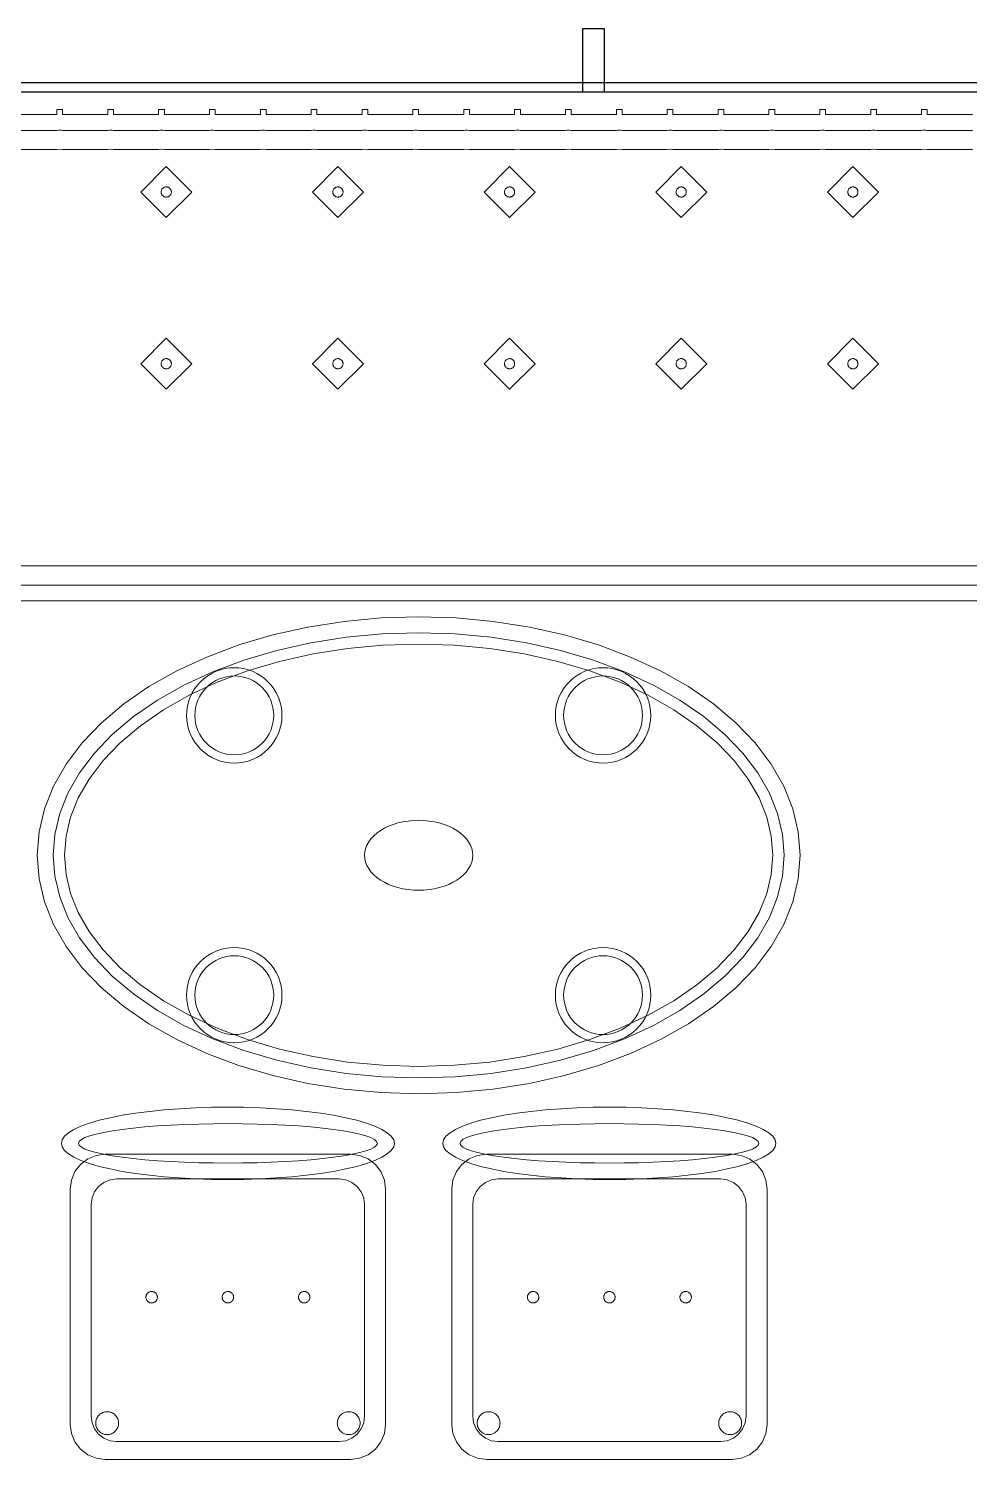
# Model space of a CAD drawing. Header units: metres. Extents: x 2172.2 to 2210.6, y 415.3 to 458.1.
# Drawn here: x 2206.698 to 2208.178, y 434.641 to 436.891 of the extents above; entities that cross this region are included whole.
import ezdxf

# ---------------------------------------------------------------- set-up
doc = ezdxf.new("R2010")
doc.units = ezdxf.units.M
for name, color, linetype, lineweight in [('NC_N1_BANQUETTES', 7, 'CONTINUOUS', 13), ('NC_N1_CHAIRS', 7, 'CONTINUOUS', 13), ('NC_N1_GLAZING', 7, 'CONTINUOUS', 13), ('NC_N1_TABLES', 7, 'CONTINUOUS', 13), ('NC_N1_WALLS', 7, 'CONTINUOUS', 25)]:
    doc.layers.add(name, color=color, linetype=linetype, lineweight=lineweight)

# ---------------------------------------------------------------- blocks, each defined once
blk = doc.blocks.new('NC_N1_ARCHITECTURE')
at = {"layer": 'NC_N1_GLAZING', "linetype": 'CONTINUOUS', "lineweight": -2}
blk.add_lwpolyline([(18.911421, 2.806096), (18.911421, 2.791096), (13.56142, 2.791096), (13.56142, 2.806096)], close=True, dxfattribs=at)
at = {"layer": 'NC_N1_WALLS', "linetype": 'CONTINUOUS', "lineweight": -2}
blk.add_lwpolyline([(17.56942, 2.891096), (17.60342, 2.891096), (17.60342, 2.791096), (17.56942, 2.791096)], close=True, dxfattribs=at)
blk = doc.blocks.new('NC_N1_TRIANGLE_L_BANQUETTE')
at = {"color": 0, "linetype": 'CONTINUOUS', "lineweight": -2}
for points in [[(0.8, 0.8), (4.35, 0.8)], [(3.64, 0.035), (3.569, 0.035), (3.569, 0.027), (3.56, 0.027), (3.56, 0.035), (3.489, 0.035), (3.489, 0.027), (3.48, 0.027), (3.48, 0.035), (3.409, 0.035), (3.409, 0.027), (3.4, 0.027), (3.4, 0.035), (3.329, 0.035), (3.329, 0.027), (3.32, 0.027), (3.32, 0.035), (3.249, 0.035), (3.249, 0.027), (3.24, 0.027), (3.24, 0.035), (3.169, 0.035), (3.169, 0.027), (3.16, 0.027), (3.16, 0.035), (3.089, 0.035), (3.089, 0.027), (3.08, 0.027), (3.08, 0.035), (3.009, 0.035), (3.009, 0.027), (3, 0.027), (3, 0.035), (2.929, 0.035), (2.929, 0.027), (2.92, 0.027), (2.92, 0.035), (2.849, 0.035), (2.849, 0.027), (2.84, 0.027), (2.84, 0.035), (2.769, 0.035), (2.769, 0.027), (2.76, 0.027), (2.76, 0.035), (2.689, 0.035), (2.689, 0.027), (2.68, 0.027), (2.68, 0.035), (2.609, 0.035), (2.609, 0.027), (2.6, 0.027), (2.6, 0.035), (2.529, 0.035), (2.529, 0.027), (2.52, 0.027), (2.52, 0.035), (2.449, 0.035), (2.449, 0.027), (2.44, 0.027), (2.44, 0.035), (2.369, 0.035), (2.369, 0.027), (2.36, 0.027), (2.36, 0.035), (2.289, 0.035), (2.289, 0.027), (2.28, 0.027), (2.28, 0.035), (2.209, 0.035), (2.209, 0.027), (2.2, 0.027), (2.2, 0.035), (2.129, 0.035)], [(0.8, 0.775), (4.325, 0.775)], [(3.64, 0.06), (3.569, 0.06), (3.5665, 0.0599), (3.5645, 0.0596), (3.5625, 0.0599), (3.56, 0.06), (3.489, 0.06), (3.4865, 0.0599), (3.4845, 0.0596), (3.4825, 0.0599), (3.48, 0.06), (3.409, 0.06), (3.4065, 0.0599), (3.4045, 0.0596), (3.4025, 0.0599), (3.4, 0.06), (3.329, 0.06), (3.3265, 0.0599), (3.3245, 0.0596), (3.3225, 0.0599), (3.32, 0.06), (3.249, 0.06), (3.2465, 0.0599), (3.2445, 0.0596), (3.2425, 0.0599), (3.24, 0.06), (3.169, 0.06), (3.1665, 0.0599), (3.1645, 0.0596), (3.1625, 0.0599), (3.16, 0.06), (3.089, 0.06), (3.0865, 0.0599), (3.0845, 0.0596), (3.0825, 0.0599), (3.08, 0.06), (3.009, 0.06), (3.0065, 0.0599), (3.0045, 0.0596), (3.0025, 0.0599), (3, 0.06), (2.929, 0.06), (2.9265, 0.0599), (2.9245, 0.0596), (2.9225, 0.0599), (2.92, 0.06), (2.849, 0.06), (2.8465, 0.0599), (2.8445, 0.0596), (2.8425, 0.0599), (2.84, 0.06), (2.769, 0.06), (2.7665, 0.0599), (2.7645, 0.0596), (2.7625, 0.0599), (2.76, 0.06), (2.689, 0.06), (2.6865, 0.0599), (2.6845, 0.0596), (2.6825, 0.0599), (2.68, 0.06), (2.609, 0.06), (2.6065, 0.0599), (2.6045, 0.0596), (2.6025, 0.0599), (2.6, 0.06), (2.529, 0.06), (2.5265, 0.0599), (2.5245, 0.0596), (2.5225, 0.0599), (2.52, 0.06), (2.449, 0.06), (2.4465, 0.0599), (2.4445, 0.0596), (2.4425, 0.0599), (2.44, 0.06), (2.369, 0.06), (2.3665, 0.0599), (2.3645, 0.0596), (2.3625, 0.0599), (2.36, 0.06), (2.289, 0.06), (2.2865, 0.0599), (2.2845, 0.0596), (2.2825, 0.0599), (2.28, 0.06), (2.209, 0.06), (2.2065, 0.0599), (2.2045, 0.0596), (2.2025, 0.0599), (2.2, 0.06), (2.129, 0.06)], [(0.8, 0.745), (4.295, 0.745)], [(3.64, 0.09), (3.569, 0.09), (3.5645, 0.0898), (3.56, 0.09), (3.489, 0.09), (3.4845, 0.0898), (3.48, 0.09), (3.409, 0.09), (3.4045, 0.0898), (3.4, 0.09), (3.329, 0.09), (3.3245, 0.0898), (3.32, 0.09), (3.249, 0.09), (3.2445, 0.0898), (3.24, 0.09), (3.169, 0.09), (3.1645, 0.0898), (3.16, 0.09), (3.089, 0.09), (3.0845, 0.0898), (3.08, 0.09), (3.009, 0.09), (3.0045, 0.0898), (3, 0.09), (2.929, 0.09), (2.9245, 0.0898), (2.92, 0.09), (2.849, 0.09), (2.8445, 0.0898), (2.84, 0.09), (2.769, 0.09), (2.7645, 0.0898), (2.76, 0.09), (2.689, 0.09), (2.6845, 0.0898), (2.68, 0.09), (2.609, 0.09), (2.6045, 0.0898), (2.6, 0.09), (2.529, 0.09), (2.5245, 0.0898), (2.52, 0.09), (2.449, 0.09), (2.4445, 0.0898), (2.44, 0.09), (2.369, 0.09), (2.3645, 0.0898), (2.36, 0.09), (2.289, 0.09), (2.2845, 0.0898), (2.28, 0.09), (2.209, 0.09), (2.2045, 0.0898), (2.2, 0.09), (2.129, 0.09)]]:
    blk.add_lwpolyline(points, dxfattribs=at)
for points in [[(2.317, 0.387), (2.357, 0.427), (2.317, 0.467), (2.277, 0.427)], [(2.587, 0.387), (2.627, 0.427), (2.587, 0.467), (2.547, 0.427)], [(2.857, 0.387), (2.897, 0.427), (2.857, 0.467), (2.817, 0.427)], [(3.127, 0.387), (3.167, 0.427), (3.127, 0.467), (3.087, 0.427)], [(3.397, 0.387), (3.437, 0.427), (3.397, 0.467), (3.357, 0.427)], [(2.325, 0.427), (2.325, 0.4262), (2.3248, 0.4254), (2.3247, 0.4247), (2.3244, 0.4239), (2.3241, 0.4232), (2.3237, 0.4226), (2.3232, 0.4219), (2.3227, 0.4213), (2.3221, 0.4208), (2.3214, 0.4203), (2.3208, 0.4199), (2.3201, 0.4196), (2.3193, 0.4193), (2.3186, 0.4192), (2.3178, 0.419), (2.317, 0.419), (2.3162, 0.419), (2.3154, 0.4192), (2.3147, 0.4193), (2.3139, 0.4196), (2.3132, 0.4199), (2.3126, 0.4203), (2.3119, 0.4208), (2.3113, 0.4213), (2.3108, 0.4219), (2.3103, 0.4226), (2.3099, 0.4232), (2.3096, 0.4239), (2.3093, 0.4247), (2.3092, 0.4254), (2.309, 0.4262), (2.309, 0.427), (2.309, 0.4278), (2.3092, 0.4286), (2.3093, 0.4293), (2.3096, 0.4301), (2.3099, 0.4308), (2.3103, 0.4314), (2.3108, 0.4321), (2.3113, 0.4327), (2.3119, 0.4332), (2.3126, 0.4337), (2.3132, 0.4341), (2.3139, 0.4344), (2.3147, 0.4347), (2.3154, 0.4348), (2.3162, 0.435), (2.317, 0.435), (2.3178, 0.435), (2.3186, 0.4348), (2.3193, 0.4347), (2.3201, 0.4344), (2.3208, 0.4341), (2.3214, 0.4337), (2.3221, 0.4332), (2.3227, 0.4327), (2.3232, 0.4321), (2.3237, 0.4314), (2.3241, 0.4308), (2.3244, 0.4301), (2.3247, 0.4293), (2.3248, 0.4286), (2.325, 0.4278)], [(2.595, 0.427), (2.595, 0.4262), (2.5948, 0.4254), (2.5947, 0.4247), (2.5944, 0.4239), (2.5941, 0.4232), (2.5937, 0.4226), (2.5932, 0.4219), (2.5927, 0.4213), (2.5921, 0.4208), (2.5914, 0.4203), (2.5908, 0.4199), (2.5901, 0.4196), (2.5893, 0.4193), (2.5886, 0.4192), (2.5878, 0.419), (2.587, 0.419), (2.5862, 0.419), (2.5854, 0.4192), (2.5847, 0.4193), (2.5839, 0.4196), (2.5832, 0.4199), (2.5826, 0.4203), (2.5819, 0.4208), (2.5813, 0.4213), (2.5808, 0.4219), (2.5803, 0.4226), (2.5799, 0.4232), (2.5796, 0.4239), (2.5793, 0.4247), (2.5792, 0.4254), (2.579, 0.4262), (2.579, 0.427), (2.579, 0.4278), (2.5792, 0.4286), (2.5793, 0.4293), (2.5796, 0.4301), (2.5799, 0.4308), (2.5803, 0.4314), (2.5808, 0.4321), (2.5813, 0.4327), (2.5819, 0.4332), (2.5826, 0.4337), (2.5832, 0.4341), (2.5839, 0.4344), (2.5847, 0.4347), (2.5854, 0.4348), (2.5862, 0.435), (2.587, 0.435), (2.5878, 0.435), (2.5886, 0.4348), (2.5893, 0.4347), (2.5901, 0.4344), (2.5908, 0.4341), (2.5914, 0.4337), (2.5921, 0.4332), (2.5927, 0.4327), (2.5932, 0.4321), (2.5937, 0.4314), (2.5941, 0.4308), (2.5944, 0.4301), (2.5947, 0.4293), (2.5948, 0.4286), (2.595, 0.4278)], [(2.865, 0.427), (2.865, 0.4262), (2.8648, 0.4254), (2.8647, 0.4247), (2.8644, 0.4239), (2.8641, 0.4232), (2.8637, 0.4226), (2.8632, 0.4219), (2.8627, 0.4213), (2.8621, 0.4208), (2.8614, 0.4203), (2.8608, 0.4199), (2.8601, 0.4196), (2.8593, 0.4193), (2.8586, 0.4192), (2.8578, 0.419), (2.857, 0.419), (2.8562, 0.419), (2.8554, 0.4192), (2.8547, 0.4193), (2.8539, 0.4196), (2.8532, 0.4199), (2.8526, 0.4203), (2.8519, 0.4208), (2.8513, 0.4213), (2.8508, 0.4219), (2.8503, 0.4226), (2.8499, 0.4232), (2.8496, 0.4239), (2.8493, 0.4247), (2.8492, 0.4254), (2.849, 0.4262), (2.849, 0.427), (2.849, 0.4278), (2.8492, 0.4286), (2.8493, 0.4293), (2.8496, 0.4301), (2.8499, 0.4308), (2.8503, 0.4314), (2.8508, 0.4321), (2.8513, 0.4327), (2.8519, 0.4332), (2.8526, 0.4337), (2.8532, 0.4341), (2.8539, 0.4344), (2.8547, 0.4347), (2.8554, 0.4348), (2.8562, 0.435), (2.857, 0.435), (2.8578, 0.435), (2.8586, 0.4348), (2.8593, 0.4347), (2.8601, 0.4344), (2.8608, 0.4341), (2.8614, 0.4337), (2.8621, 0.4332), (2.8627, 0.4327), (2.8632, 0.4321), (2.8637, 0.4314), (2.8641, 0.4308), (2.8644, 0.4301), (2.8647, 0.4293), (2.8648, 0.4286), (2.865, 0.4278)], [(3.135, 0.427), (3.135, 0.4262), (3.1348, 0.4254), (3.1347, 0.4247), (3.1344, 0.4239), (3.1341, 0.4232), (3.1337, 0.4226), (3.1332, 0.4219), (3.1327, 0.4213), (3.1321, 0.4208), (3.1314, 0.4203), (3.1308, 0.4199), (3.1301, 0.4196), (3.1293, 0.4193), (3.1286, 0.4192), (3.1278, 0.419), (3.127, 0.419), (3.1262, 0.419), (3.1254, 0.4192), (3.1247, 0.4193), (3.1239, 0.4196), (3.1232, 0.4199), (3.1226, 0.4203), (3.1219, 0.4208), (3.1213, 0.4213), (3.1208, 0.4219), (3.1203, 0.4226), (3.1199, 0.4232), (3.1196, 0.4239), (3.1193, 0.4247), (3.1192, 0.4254), (3.119, 0.4262), (3.119, 0.427), (3.119, 0.4278), (3.1192, 0.4286), (3.1193, 0.4293), (3.1196, 0.4301), (3.1199, 0.4308), (3.1203, 0.4314), (3.1208, 0.4321), (3.1213, 0.4327), (3.1219, 0.4332), (3.1226, 0.4337), (3.1232, 0.4341), (3.1239, 0.4344), (3.1247, 0.4347), (3.1254, 0.4348), (3.1262, 0.435), (3.127, 0.435), (3.1278, 0.435), (3.1286, 0.4348), (3.1293, 0.4347), (3.1301, 0.4344), (3.1308, 0.4341), (3.1314, 0.4337), (3.1321, 0.4332), (3.1327, 0.4327), (3.1332, 0.4321), (3.1337, 0.4314), (3.1341, 0.4308), (3.1344, 0.4301), (3.1347, 0.4293), (3.1348, 0.4286), (3.135, 0.4278)], [(3.405, 0.427), (3.405, 0.4262), (3.4048, 0.4254), (3.4047, 0.4247), (3.4044, 0.4239), (3.4041, 0.4232), (3.4037, 0.4226), (3.4032, 0.4219), (3.4027, 0.4213), (3.4021, 0.4208), (3.4014, 0.4203), (3.4008, 0.4199), (3.4001, 0.4196), (3.3993, 0.4193), (3.3986, 0.4192), (3.3978, 0.419), (3.397, 0.419), (3.3962, 0.419), (3.3954, 0.4192), (3.3947, 0.4193), (3.3939, 0.4196), (3.3932, 0.4199), (3.3926, 0.4203), (3.3919, 0.4208), (3.3913, 0.4213), (3.3908, 0.4219), (3.3903, 0.4226), (3.3899, 0.4232), (3.3896, 0.4239), (3.3893, 0.4247), (3.3892, 0.4254), (3.389, 0.4262), (3.389, 0.427), (3.389, 0.4278), (3.3892, 0.4286), (3.3893, 0.4293), (3.3896, 0.4301), (3.3899, 0.4308), (3.3903, 0.4314), (3.3908, 0.4321), (3.3913, 0.4327), (3.3919, 0.4332), (3.3926, 0.4337), (3.3932, 0.4341), (3.3939, 0.4344), (3.3947, 0.4347), (3.3954, 0.4348), (3.3962, 0.435), (3.397, 0.435), (3.3978, 0.435), (3.3986, 0.4348), (3.3993, 0.4347), (3.4001, 0.4344), (3.4008, 0.4341), (3.4014, 0.4337), (3.4021, 0.4332), (3.4027, 0.4327), (3.4032, 0.4321), (3.4037, 0.4314), (3.4041, 0.4308), (3.4044, 0.4301), (3.4047, 0.4293), (3.4048, 0.4286), (3.405, 0.4278)], [(2.317, 0.117), (2.357, 0.157), (2.317, 0.197), (2.277, 0.157)], [(2.587, 0.117), (2.627, 0.157), (2.587, 0.197), (2.547, 0.157)], [(2.857, 0.117), (2.897, 0.157), (2.857, 0.197), (2.817, 0.157)], [(3.127, 0.117), (3.167, 0.157), (3.127, 0.197), (3.087, 0.157)], [(3.397, 0.117), (3.437, 0.157), (3.397, 0.197), (3.357, 0.157)], [(2.325, 0.157), (2.325, 0.1562), (2.3248, 0.1554), (2.3247, 0.1547), (2.3244, 0.1539), (2.3241, 0.1532), (2.3237, 0.1526), (2.3232, 0.1519), (2.3227, 0.1513), (2.3221, 0.1508), (2.3214, 0.1503), (2.3208, 0.1499), (2.3201, 0.1496), (2.3193, 0.1493), (2.3186, 0.1492), (2.3178, 0.149), (2.317, 0.149), (2.3162, 0.149), (2.3154, 0.1492), (2.3147, 0.1493), (2.3139, 0.1496), (2.3132, 0.1499), (2.3126, 0.1503), (2.3119, 0.1508), (2.3113, 0.1513), (2.3108, 0.1519), (2.3103, 0.1526), (2.3099, 0.1532), (2.3096, 0.1539), (2.3093, 0.1547), (2.3092, 0.1554), (2.309, 0.1562), (2.309, 0.157), (2.309, 0.1578), (2.3092, 0.1586), (2.3093, 0.1593), (2.3096, 0.1601), (2.3099, 0.1608), (2.3103, 0.1614), (2.3108, 0.1621), (2.3113, 0.1627), (2.3119, 0.1632), (2.3126, 0.1637), (2.3132, 0.1641), (2.3139, 0.1644), (2.3147, 0.1647), (2.3154, 0.1648), (2.3162, 0.165), (2.317, 0.165), (2.3178, 0.165), (2.3186, 0.1648), (2.3193, 0.1647), (2.3201, 0.1644), (2.3208, 0.1641), (2.3214, 0.1637), (2.3221, 0.1632), (2.3227, 0.1627), (2.3232, 0.1621), (2.3237, 0.1614), (2.3241, 0.1608), (2.3244, 0.1601), (2.3247, 0.1593), (2.3248, 0.1586), (2.325, 0.1578)], [(2.595, 0.157), (2.595, 0.1562), (2.5948, 0.1554), (2.5947, 0.1547), (2.5944, 0.1539), (2.5941, 0.1532), (2.5937, 0.1526), (2.5932, 0.1519), (2.5927, 0.1513), (2.5921, 0.1508), (2.5914, 0.1503), (2.5908, 0.1499), (2.5901, 0.1496), (2.5893, 0.1493), (2.5886, 0.1492), (2.5878, 0.149), (2.587, 0.149), (2.5862, 0.149), (2.5854, 0.1492), (2.5847, 0.1493), (2.5839, 0.1496), (2.5832, 0.1499), (2.5826, 0.1503), (2.5819, 0.1508), (2.5813, 0.1513), (2.5808, 0.1519), (2.5803, 0.1526), (2.5799, 0.1532), (2.5796, 0.1539), (2.5793, 0.1547), (2.5792, 0.1554), (2.579, 0.1562), (2.579, 0.157), (2.579, 0.1578), (2.5792, 0.1586), (2.5793, 0.1593), (2.5796, 0.1601), (2.5799, 0.1608), (2.5803, 0.1614), (2.5808, 0.1621), (2.5813, 0.1627), (2.5819, 0.1632), (2.5826, 0.1637), (2.5832, 0.1641), (2.5839, 0.1644), (2.5847, 0.1647), (2.5854, 0.1648), (2.5862, 0.165), (2.587, 0.165), (2.5878, 0.165), (2.5886, 0.1648), (2.5893, 0.1647), (2.5901, 0.1644), (2.5908, 0.1641), (2.5914, 0.1637), (2.5921, 0.1632), (2.5927, 0.1627), (2.5932, 0.1621), (2.5937, 0.1614), (2.5941, 0.1608), (2.5944, 0.1601), (2.5947, 0.1593), (2.5948, 0.1586), (2.595, 0.1578)], [(2.865, 0.157), (2.865, 0.1562), (2.8648, 0.1554), (2.8647, 0.1547), (2.8644, 0.1539), (2.8641, 0.1532), (2.8637, 0.1526), (2.8632, 0.1519), (2.8627, 0.1513), (2.8621, 0.1508), (2.8614, 0.1503), (2.8608, 0.1499), (2.8601, 0.1496), (2.8593, 0.1493), (2.8586, 0.1492), (2.8578, 0.149), (2.857, 0.149), (2.8562, 0.149), (2.8554, 0.1492), (2.8547, 0.1493), (2.8539, 0.1496), (2.8532, 0.1499), (2.8526, 0.1503), (2.8519, 0.1508), (2.8513, 0.1513), (2.8508, 0.1519), (2.8503, 0.1526), (2.8499, 0.1532), (2.8496, 0.1539), (2.8493, 0.1547), (2.8492, 0.1554), (2.849, 0.1562), (2.849, 0.157), (2.849, 0.1578), (2.8492, 0.1586), (2.8493, 0.1593), (2.8496, 0.1601), (2.8499, 0.1608), (2.8503, 0.1614), (2.8508, 0.1621), (2.8513, 0.1627), (2.8519, 0.1632), (2.8526, 0.1637), (2.8532, 0.1641), (2.8539, 0.1644), (2.8547, 0.1647), (2.8554, 0.1648), (2.8562, 0.165), (2.857, 0.165), (2.8578, 0.165), (2.8586, 0.1648), (2.8593, 0.1647), (2.8601, 0.1644), (2.8608, 0.1641), (2.8614, 0.1637), (2.8621, 0.1632), (2.8627, 0.1627), (2.8632, 0.1621), (2.8637, 0.1614), (2.8641, 0.1608), (2.8644, 0.1601), (2.8647, 0.1593), (2.8648, 0.1586), (2.865, 0.1578)], [(3.135, 0.157), (3.135, 0.1562), (3.1348, 0.1554), (3.1347, 0.1547), (3.1344, 0.1539), (3.1341, 0.1532), (3.1337, 0.1526), (3.1332, 0.1519), (3.1327, 0.1513), (3.1321, 0.1508), (3.1314, 0.1503), (3.1308, 0.1499), (3.1301, 0.1496), (3.1293, 0.1493), (3.1286, 0.1492), (3.1278, 0.149), (3.127, 0.149), (3.1262, 0.149), (3.1254, 0.1492), (3.1247, 0.1493), (3.1239, 0.1496), (3.1232, 0.1499), (3.1226, 0.1503), (3.1219, 0.1508), (3.1213, 0.1513), (3.1208, 0.1519), (3.1203, 0.1526), (3.1199, 0.1532), (3.1196, 0.1539), (3.1193, 0.1547), (3.1192, 0.1554), (3.119, 0.1562), (3.119, 0.157), (3.119, 0.1578), (3.1192, 0.1586), (3.1193, 0.1593), (3.1196, 0.1601), (3.1199, 0.1608), (3.1203, 0.1614), (3.1208, 0.1621), (3.1213, 0.1627), (3.1219, 0.1632), (3.1226, 0.1637), (3.1232, 0.1641), (3.1239, 0.1644), (3.1247, 0.1647), (3.1254, 0.1648), (3.1262, 0.165), (3.127, 0.165), (3.1278, 0.165), (3.1286, 0.1648), (3.1293, 0.1647), (3.1301, 0.1644), (3.1308, 0.1641), (3.1314, 0.1637), (3.1321, 0.1632), (3.1327, 0.1627), (3.1332, 0.1621), (3.1337, 0.1614), (3.1341, 0.1608), (3.1344, 0.1601), (3.1347, 0.1593), (3.1348, 0.1586), (3.135, 0.1578)], [(3.405, 0.157), (3.405, 0.1562), (3.4048, 0.1554), (3.4047, 0.1547), (3.4044, 0.1539), (3.4041, 0.1532), (3.4037, 0.1526), (3.4032, 0.1519), (3.4027, 0.1513), (3.4021, 0.1508), (3.4014, 0.1503), (3.4008, 0.1499), (3.4001, 0.1496), (3.3993, 0.1493), (3.3986, 0.1492), (3.3978, 0.149), (3.397, 0.149), (3.3962, 0.149), (3.3954, 0.1492), (3.3947, 0.1493), (3.3939, 0.1496), (3.3932, 0.1499), (3.3926, 0.1503), (3.3919, 0.1508), (3.3913, 0.1513), (3.3908, 0.1519), (3.3903, 0.1526), (3.3899, 0.1532), (3.3896, 0.1539), (3.3893, 0.1547), (3.3892, 0.1554), (3.389, 0.1562), (3.389, 0.157), (3.389, 0.1578), (3.3892, 0.1586), (3.3893, 0.1593), (3.3896, 0.1601), (3.3899, 0.1608), (3.3903, 0.1614), (3.3908, 0.1621), (3.3913, 0.1627), (3.3919, 0.1632), (3.3926, 0.1637), (3.3932, 0.1641), (3.3939, 0.1644), (3.3947, 0.1647), (3.3954, 0.1648), (3.3962, 0.165), (3.397, 0.165), (3.3978, 0.165), (3.3986, 0.1648), (3.3993, 0.1647), (3.4001, 0.1644), (3.4008, 0.1641), (3.4014, 0.1637), (3.4021, 0.1632), (3.4027, 0.1627), (3.4032, 0.1621), (3.4037, 0.1614), (3.4041, 0.1608), (3.4044, 0.1601), (3.4047, 0.1593), (3.4048, 0.1586), (3.405, 0.1578)]]:
    blk.add_lwpolyline(points, close=True, dxfattribs=at)
blk = doc.blocks.new('NC_N1_DINING_2')
at = {"color": 0, "linetype": 'CONTINUOUS', "lineweight": -2}
for points in [[(0.6, 0), (0.5971, 0.0368), (0.5885, 0.0732), (0.5742, 0.1089), (0.5543, 0.1435), (0.5292, 0.1768), (0.4989, 0.2083), (0.4638, 0.2379), (0.4243, 0.2652), (0.3806, 0.2899), (0.3333, 0.3118), (0.2828, 0.3307), (0.2296, 0.3465), (0.1742, 0.3589), (0.1171, 0.3678), (0.0588, 0.3732), (0, 0.375), (-0.0588, 0.3732), (-0.1171, 0.3678), (-0.1742, 0.3589), (-0.2296, 0.3465), (-0.2828, 0.3307), (-0.3333, 0.3118), (-0.3806, 0.2899), (-0.4243, 0.2652), (-0.4638, 0.2379), (-0.4989, 0.2083), (-0.5292, 0.1768), (-0.5543, 0.1435), (-0.5742, 0.1089), (-0.5885, 0.0732), (-0.5971, 0.0368), (-0.6, 0), (-0.5971, -0.0368), (-0.5885, -0.0732), (-0.5742, -0.1089), (-0.5543, -0.1435), (-0.5292, -0.1768), (-0.4989, -0.2083), (-0.4638, -0.2379), (-0.4243, -0.2652), (-0.3806, -0.2899), (-0.3333, -0.3118), (-0.2828, -0.3307), (-0.2296, -0.3465), (-0.1742, -0.3589), (-0.1171, -0.3678), (-0.0588, -0.3732), (0, -0.375), (0.0588, -0.3732), (0.1171, -0.3678), (0.1742, -0.3589), (0.2296, -0.3465), (0.2828, -0.3307), (0.3333, -0.3118), (0.3806, -0.2899), (0.4243, -0.2652), (0.4638, -0.2379), (0.4989, -0.2083), (0.5292, -0.1768), (0.5543, -0.1435), (0.5742, -0.1089), (0.5885, -0.0732), (0.5971, -0.0368)], [(0.5749, 0), (0.5723, -0.0329), (0.5646, -0.0656), (0.5516, -0.0979), (0.5334, -0.1297), (0.5101, -0.1605), (0.4818, -0.1901), (0.4486, -0.218), (0.411, -0.244), (0.3692, -0.2676), (0.3237, -0.2887), (0.2749, -0.307), (0.2233, -0.3222), (0.1695, -0.3343), (0.114, -0.343), (0.0573, -0.3482), (0, -0.35), (-0.0573, -0.3482), (-0.114, -0.343), (-0.1695, -0.3343), (-0.2233, -0.3222), (-0.2749, -0.307), (-0.3237, -0.2887), (-0.3692, -0.2676), (-0.411, -0.244), (-0.4486, -0.218), (-0.4818, -0.1901), (-0.5101, -0.1605), (-0.5334, -0.1297), (-0.5516, -0.0979), (-0.5646, -0.0656), (-0.5723, -0.0329), (-0.5749, 0), (-0.5723, 0.0329), (-0.5646, 0.0656), (-0.5516, 0.0979), (-0.5334, 0.1297), (-0.5101, 0.1605), (-0.4818, 0.1901), (-0.4486, 0.218), (-0.411, 0.244), (-0.3692, 0.2676), (-0.3237, 0.2887), (-0.2749, 0.307), (-0.2233, 0.3222), (-0.1695, 0.3343), (-0.114, 0.343), (-0.0573, 0.3482), (0, 0.35), (0.0573, 0.3482), (0.114, 0.343), (0.1695, 0.3343), (0.2233, 0.3222), (0.2749, 0.307), (0.3237, 0.2887), (0.3692, 0.2676), (0.411, 0.244), (0.4486, 0.218), (0.4818, 0.1901), (0.5101, 0.1605), (0.5334, 0.1297), (0.5516, 0.0979), (0.5646, 0.0656), (0.5723, 0.0329)], [(0.5569, 0), (0.5545, -0.0301), (0.5474, -0.0601), (0.5354, -0.0901), (0.5184, -0.1198), (0.4964, -0.1488), (0.4694, -0.1769), (0.4377, -0.2037), (0.4014, -0.2287), (0.361, -0.2516), (0.3167, -0.2721), (0.2692, -0.2899), (0.2188, -0.3048), (0.1661, -0.3166), (0.1117, -0.3251), (0.0562, -0.3303), (0, -0.332), (-0.0562, -0.3303), (-0.1117, -0.3251), (-0.1661, -0.3166), (-0.2188, -0.3048), (-0.2692, -0.2899), (-0.3167, -0.2721), (-0.361, -0.2516), (-0.4014, -0.2287), (-0.4377, -0.2037), (-0.4694, -0.1769), (-0.4964, -0.1488), (-0.5184, -0.1198), (-0.5354, -0.0901), (-0.5474, -0.0601), (-0.5545, -0.0301), (-0.5569, 0), (-0.5545, 0.0301), (-0.5474, 0.0601), (-0.5354, 0.0901), (-0.5184, 0.1198), (-0.4964, 0.1488), (-0.4694, 0.1769), (-0.4377, 0.2037), (-0.4014, 0.2287), (-0.361, 0.2516), (-0.3167, 0.2721), (-0.2692, 0.2899), (-0.2188, 0.3048), (-0.1661, 0.3166), (-0.1117, 0.3251), (-0.0562, 0.3303), (0, 0.332), (0.0562, 0.3303), (0.1117, 0.3251), (0.1661, 0.3166), (0.2188, 0.3048), (0.2692, 0.2899), (0.3167, 0.2721), (0.361, 0.2516), (0.4014, 0.2287), (0.4377, 0.2037), (0.4694, 0.1769), (0.4964, 0.1488), (0.5184, 0.1198), (0.5354, 0.0901), (0.5474, 0.0601), (0.5545, 0.0301)], [(-0.215, 0.22), (-0.2154, 0.2126), (-0.2164, 0.2054), (-0.2182, 0.1982), (-0.2207, 0.1913), (-0.2239, 0.1846), (-0.2276, 0.1783), (-0.232, 0.1724), (-0.237, 0.167), (-0.2424, 0.162), (-0.2483, 0.1576), (-0.2546, 0.1539), (-0.2613, 0.1507), (-0.2682, 0.1482), (-0.2754, 0.1464), (-0.2826, 0.1454), (-0.29, 0.145), (-0.2974, 0.1454), (-0.3046, 0.1464), (-0.3118, 0.1482), (-0.3187, 0.1507), (-0.3254, 0.1539), (-0.3317, 0.1576), (-0.3376, 0.162), (-0.343, 0.167), (-0.348, 0.1724), (-0.3524, 0.1783), (-0.3561, 0.1846), (-0.3593, 0.1913), (-0.3618, 0.1982), (-0.3636, 0.2054), (-0.3646, 0.2126), (-0.365, 0.22), (-0.3646, 0.2274), (-0.3636, 0.2346), (-0.3618, 0.2418), (-0.3593, 0.2487), (-0.3561, 0.2554), (-0.3524, 0.2617), (-0.348, 0.2676), (-0.343, 0.273), (-0.3376, 0.278), (-0.3317, 0.2824), (-0.3254, 0.2861), (-0.3187, 0.2893), (-0.3118, 0.2918), (-0.3046, 0.2936), (-0.2974, 0.2946), (-0.29, 0.295), (-0.2826, 0.2946), (-0.2754, 0.2936), (-0.2682, 0.2918), (-0.2613, 0.2893), (-0.2546, 0.2861), (-0.2483, 0.2824), (-0.2424, 0.278), (-0.237, 0.273), (-0.232, 0.2676), (-0.2276, 0.2617), (-0.2239, 0.2554), (-0.2207, 0.2487), (-0.2182, 0.2418), (-0.2164, 0.2346), (-0.2154, 0.2274)], [(0.365, 0.22), (0.3646, 0.2126), (0.3636, 0.2054), (0.3618, 0.1982), (0.3593, 0.1913), (0.3561, 0.1846), (0.3524, 0.1783), (0.348, 0.1724), (0.343, 0.167), (0.3376, 0.162), (0.3317, 0.1576), (0.3254, 0.1539), (0.3187, 0.1507), (0.3118, 0.1482), (0.3046, 0.1464), (0.2974, 0.1454), (0.29, 0.145), (0.2826, 0.1454), (0.2754, 0.1464), (0.2682, 0.1482), (0.2613, 0.1507), (0.2546, 0.1539), (0.2483, 0.1576), (0.2424, 0.162), (0.237, 0.167), (0.232, 0.1724), (0.2276, 0.1783), (0.2239, 0.1846), (0.2207, 0.1913), (0.2182, 0.1982), (0.2164, 0.2054), (0.2154, 0.2126), (0.215, 0.22), (0.2154, 0.2274), (0.2164, 0.2346), (0.2182, 0.2418), (0.2207, 0.2487), (0.2239, 0.2554), (0.2276, 0.2617), (0.232, 0.2676), (0.237, 0.273), (0.2424, 0.278), (0.2483, 0.2824), (0.2546, 0.2861), (0.2613, 0.2893), (0.2682, 0.2918), (0.2754, 0.2936), (0.2826, 0.2946), (0.29, 0.295), (0.2974, 0.2946), (0.3046, 0.2936), (0.3118, 0.2918), (0.3187, 0.2893), (0.3254, 0.2861), (0.3317, 0.2824), (0.3376, 0.278), (0.343, 0.273), (0.348, 0.2676), (0.3524, 0.2617), (0.3561, 0.2554), (0.3593, 0.2487), (0.3618, 0.2418), (0.3636, 0.2346), (0.3646, 0.2274)], [(-0.228, 0.22), (-0.2283, 0.2139), (-0.2292, 0.2079), (-0.2307, 0.202), (-0.2327, 0.1963), (-0.2353, 0.1908), (-0.2384, 0.1856), (-0.2421, 0.1807), (-0.2462, 0.1762), (-0.2507, 0.1721), (-0.2556, 0.1684), (-0.2608, 0.1653), (-0.2663, 0.1627), (-0.272, 0.1607), (-0.2779, 0.1592), (-0.2839, 0.1583), (-0.29, 0.158), (-0.2961, 0.1583), (-0.3021, 0.1592), (-0.308, 0.1607), (-0.3137, 0.1627), (-0.3192, 0.1653), (-0.3244, 0.1684), (-0.3293, 0.1721), (-0.3338, 0.1762), (-0.3379, 0.1807), (-0.3416, 0.1856), (-0.3447, 0.1908), (-0.3473, 0.1963), (-0.3493, 0.202), (-0.3508, 0.2079), (-0.3517, 0.2139), (-0.352, 0.22), (-0.3517, 0.2261), (-0.3508, 0.2321), (-0.3493, 0.238), (-0.3473, 0.2437), (-0.3447, 0.2492), (-0.3416, 0.2544), (-0.3379, 0.2593), (-0.3338, 0.2638), (-0.3293, 0.2679), (-0.3244, 0.2716), (-0.3192, 0.2747), (-0.3137, 0.2773), (-0.308, 0.2793), (-0.3021, 0.2808), (-0.2961, 0.2817), (-0.29, 0.282), (-0.2839, 0.2817), (-0.2779, 0.2808), (-0.272, 0.2793), (-0.2663, 0.2773), (-0.2608, 0.2747), (-0.2556, 0.2716), (-0.2507, 0.2679), (-0.2462, 0.2638), (-0.2421, 0.2593), (-0.2384, 0.2544), (-0.2353, 0.2492), (-0.2327, 0.2437), (-0.2307, 0.238), (-0.2292, 0.2321), (-0.2283, 0.2261)], [(0.352, 0.22), (0.3517, 0.2139), (0.3508, 0.2079), (0.3493, 0.202), (0.3473, 0.1963), (0.3447, 0.1908), (0.3416, 0.1856), (0.3379, 0.1807), (0.3338, 0.1762), (0.3293, 0.1721), (0.3244, 0.1684), (0.3192, 0.1653), (0.3137, 0.1627), (0.308, 0.1607), (0.3021, 0.1592), (0.2961, 0.1583), (0.29, 0.158), (0.2839, 0.1583), (0.2779, 0.1592), (0.272, 0.1607), (0.2663, 0.1627), (0.2608, 0.1653), (0.2556, 0.1684), (0.2507, 0.1721), (0.2462, 0.1762), (0.2421, 0.1807), (0.2384, 0.1856), (0.2353, 0.1908), (0.2327, 0.1963), (0.2307, 0.202), (0.2292, 0.2079), (0.2283, 0.2139), (0.228, 0.22), (0.2283, 0.2261), (0.2292, 0.2321), (0.2307, 0.238), (0.2327, 0.2437), (0.2353, 0.2492), (0.2384, 0.2544), (0.2421, 0.2593), (0.2462, 0.2638), (0.2507, 0.2679), (0.2556, 0.2716), (0.2608, 0.2747), (0.2663, 0.2773), (0.272, 0.2793), (0.2779, 0.2808), (0.2839, 0.2817), (0.29, 0.282), (0.2961, 0.2817), (0.3021, 0.2808), (0.308, 0.2793), (0.3137, 0.2773), (0.3192, 0.2747), (0.3244, 0.2716), (0.3293, 0.2679), (0.3338, 0.2638), (0.3379, 0.2593), (0.3416, 0.2544), (0.3447, 0.2492), (0.3473, 0.2437), (0.3493, 0.238), (0.3508, 0.2321), (0.3517, 0.2261)], [(0.085, 0), (0.0846, 0.0054), (0.0834, 0.0107), (0.0813, 0.016), (0.0785, 0.021), (0.075, 0.0259), (0.0707, 0.0306), (0.0657, 0.0349), (0.0601, 0.0389), (0.0539, 0.0425), (0.0472, 0.0457), (0.0401, 0.0485), (0.0325, 0.0508), (0.0247, 0.0526), (0.0166, 0.0539), (0.0083, 0.0547), (0, 0.055), (-0.0083, 0.0547), (-0.0166, 0.0539), (-0.0247, 0.0526), (-0.0325, 0.0508), (-0.0401, 0.0485), (-0.0472, 0.0457), (-0.0539, 0.0425), (-0.0601, 0.0389), (-0.0657, 0.0349), (-0.0707, 0.0306), (-0.075, 0.0259), (-0.0785, 0.021), (-0.0813, 0.016), (-0.0834, 0.0107), (-0.0846, 0.0054), (-0.085, 0), (-0.0846, -0.0054), (-0.0834, -0.0107), (-0.0813, -0.016), (-0.0785, -0.021), (-0.075, -0.0259), (-0.0707, -0.0306), (-0.0657, -0.0349), (-0.0601, -0.0389), (-0.0539, -0.0425), (-0.0472, -0.0457), (-0.0401, -0.0485), (-0.0325, -0.0508), (-0.0247, -0.0526), (-0.0166, -0.0539), (-0.0083, -0.0547), (0, -0.055), (0.0083, -0.0547), (0.0166, -0.0539), (0.0247, -0.0526), (0.0325, -0.0508), (0.0401, -0.0485), (0.0472, -0.0457), (0.0539, -0.0425), (0.0601, -0.0389), (0.0657, -0.0349), (0.0707, -0.0306), (0.075, -0.0259), (0.0785, -0.021), (0.0813, -0.016), (0.0834, -0.0107), (0.0846, -0.0054)], [(-0.215, -0.22), (-0.2154, -0.2274), (-0.2164, -0.2346), (-0.2182, -0.2418), (-0.2207, -0.2487), (-0.2239, -0.2554), (-0.2276, -0.2617), (-0.232, -0.2676), (-0.237, -0.273), (-0.2424, -0.278), (-0.2483, -0.2824), (-0.2546, -0.2861), (-0.2613, -0.2893), (-0.2682, -0.2918), (-0.2754, -0.2936), (-0.2826, -0.2946), (-0.29, -0.295), (-0.2974, -0.2946), (-0.3046, -0.2936), (-0.3118, -0.2918), (-0.3187, -0.2893), (-0.3254, -0.2861), (-0.3317, -0.2824), (-0.3376, -0.278), (-0.343, -0.273), (-0.348, -0.2676), (-0.3524, -0.2617), (-0.3561, -0.2554), (-0.3593, -0.2487), (-0.3618, -0.2418), (-0.3636, -0.2346), (-0.3646, -0.2274), (-0.365, -0.22), (-0.3646, -0.2126), (-0.3636, -0.2054), (-0.3618, -0.1982), (-0.3593, -0.1913), (-0.3561, -0.1846), (-0.3524, -0.1783), (-0.348, -0.1724), (-0.343, -0.167), (-0.3376, -0.162), (-0.3317, -0.1576), (-0.3254, -0.1539), (-0.3187, -0.1507), (-0.3118, -0.1482), (-0.3046, -0.1464), (-0.2974, -0.1454), (-0.29, -0.145), (-0.2826, -0.1454), (-0.2754, -0.1464), (-0.2682, -0.1482), (-0.2613, -0.1507), (-0.2546, -0.1539), (-0.2483, -0.1576), (-0.2424, -0.162), (-0.237, -0.167), (-0.232, -0.1724), (-0.2276, -0.1783), (-0.2239, -0.1846), (-0.2207, -0.1913), (-0.2182, -0.1982), (-0.2164, -0.2054), (-0.2154, -0.2126)], [(0.365, -0.22), (0.3646, -0.2274), (0.3636, -0.2346), (0.3618, -0.2418), (0.3593, -0.2487), (0.3561, -0.2554), (0.3524, -0.2617), (0.348, -0.2676), (0.343, -0.273), (0.3376, -0.278), (0.3317, -0.2824), (0.3254, -0.2861), (0.3187, -0.2893), (0.3118, -0.2918), (0.3046, -0.2936), (0.2974, -0.2946), (0.29, -0.295), (0.2826, -0.2946), (0.2754, -0.2936), (0.2682, -0.2918), (0.2613, -0.2893), (0.2546, -0.2861), (0.2483, -0.2824), (0.2424, -0.278), (0.237, -0.273), (0.232, -0.2676), (0.2276, -0.2617), (0.2239, -0.2554), (0.2207, -0.2487), (0.2182, -0.2418), (0.2164, -0.2346), (0.2154, -0.2274), (0.215, -0.22), (0.2154, -0.2126), (0.2164, -0.2054), (0.2182, -0.1982), (0.2207, -0.1913), (0.2239, -0.1846), (0.2276, -0.1783), (0.232, -0.1724), (0.237, -0.167), (0.2424, -0.162), (0.2483, -0.1576), (0.2546, -0.1539), (0.2613, -0.1507), (0.2682, -0.1482), (0.2754, -0.1464), (0.2826, -0.1454), (0.29, -0.145), (0.2974, -0.1454), (0.3046, -0.1464), (0.3118, -0.1482), (0.3187, -0.1507), (0.3254, -0.1539), (0.3317, -0.1576), (0.3376, -0.162), (0.343, -0.167), (0.348, -0.1724), (0.3524, -0.1783), (0.3561, -0.1846), (0.3593, -0.1913), (0.3618, -0.1982), (0.3636, -0.2054), (0.3646, -0.2126)], [(-0.228, -0.22), (-0.2283, -0.2261), (-0.2292, -0.2321), (-0.2307, -0.238), (-0.2327, -0.2437), (-0.2353, -0.2492), (-0.2384, -0.2544), (-0.2421, -0.2593), (-0.2462, -0.2638), (-0.2507, -0.2679), (-0.2556, -0.2716), (-0.2608, -0.2747), (-0.2663, -0.2773), (-0.272, -0.2793), (-0.2779, -0.2808), (-0.2839, -0.2817), (-0.29, -0.282), (-0.2961, -0.2817), (-0.3021, -0.2808), (-0.308, -0.2793), (-0.3137, -0.2773), (-0.3192, -0.2747), (-0.3244, -0.2716), (-0.3293, -0.2679), (-0.3338, -0.2638), (-0.3379, -0.2593), (-0.3416, -0.2544), (-0.3447, -0.2492), (-0.3473, -0.2437), (-0.3493, -0.238), (-0.3508, -0.2321), (-0.3517, -0.2261), (-0.352, -0.22), (-0.3517, -0.2139), (-0.3508, -0.2079), (-0.3493, -0.202), (-0.3473, -0.1963), (-0.3447, -0.1908), (-0.3416, -0.1856), (-0.3379, -0.1807), (-0.3338, -0.1762), (-0.3293, -0.1721), (-0.3244, -0.1684), (-0.3192, -0.1653), (-0.3137, -0.1627), (-0.308, -0.1607), (-0.3021, -0.1592), (-0.2961, -0.1583), (-0.29, -0.158), (-0.2839, -0.1583), (-0.2779, -0.1592), (-0.272, -0.1607), (-0.2663, -0.1627), (-0.2608, -0.1653), (-0.2556, -0.1684), (-0.2507, -0.1721), (-0.2462, -0.1762), (-0.2421, -0.1807), (-0.2384, -0.1856), (-0.2353, -0.1908), (-0.2327, -0.1963), (-0.2307, -0.202), (-0.2292, -0.2079), (-0.2283, -0.2139)], [(0.352, -0.22), (0.3517, -0.2261), (0.3508, -0.2321), (0.3493, -0.238), (0.3473, -0.2437), (0.3447, -0.2492), (0.3416, -0.2544), (0.3379, -0.2593), (0.3338, -0.2638), (0.3293, -0.2679), (0.3244, -0.2716), (0.3192, -0.2747), (0.3137, -0.2773), (0.308, -0.2793), (0.3021, -0.2808), (0.2961, -0.2817), (0.29, -0.282), (0.2839, -0.2817), (0.2779, -0.2808), (0.272, -0.2793), (0.2663, -0.2773), (0.2608, -0.2747), (0.2556, -0.2716), (0.2507, -0.2679), (0.2462, -0.2638), (0.2421, -0.2593), (0.2384, -0.2544), (0.2353, -0.2492), (0.2327, -0.2437), (0.2307, -0.238), (0.2292, -0.2321), (0.2283, -0.2261), (0.228, -0.22), (0.2283, -0.2139), (0.2292, -0.2079), (0.2307, -0.202), (0.2327, -0.1963), (0.2353, -0.1908), (0.2384, -0.1856), (0.2421, -0.1807), (0.2462, -0.1762), (0.2507, -0.1721), (0.2556, -0.1684), (0.2608, -0.1653), (0.2663, -0.1627), (0.272, -0.1607), (0.2779, -0.1592), (0.2839, -0.1583), (0.29, -0.158), (0.2961, -0.1583), (0.3021, -0.1592), (0.308, -0.1607), (0.3137, -0.1627), (0.3192, -0.1653), (0.3244, -0.1684), (0.3293, -0.1721), (0.3338, -0.1762), (0.3379, -0.1807), (0.3416, -0.1856), (0.3447, -0.1908), (0.3473, -0.1963), (0.3493, -0.202), (0.3508, -0.2079), (0.3517, -0.2139)]]:
    blk.add_lwpolyline(points, close=True, dxfattribs=at)
blk = doc.blocks.new('NC_N1_CHAIR_IVORY')
at = {"color": 0, "linetype": 'CONTINUOUS', "lineweight": -2}
for points in [[(0.262, 0.222), (0.2607, 0.2276), (0.257, 0.2331), (0.2507, 0.2385), (0.2421, 0.2438), (0.2311, 0.2489), (0.2178, 0.2537), (0.2025, 0.2582), (0.1853, 0.2623), (0.1662, 0.2661), (0.1456, 0.2694), (0.1235, 0.2723), (0.1003, 0.2747), (0.0761, 0.2765), (0.0511, 0.2779), (0.0257, 0.2787), (0, 0.279), (-0.0257, 0.2787), (-0.0511, 0.2779), (-0.0761, 0.2765), (-0.1003, 0.2747), (-0.1235, 0.2723), (-0.1456, 0.2694), (-0.1662, 0.2661), (-0.1853, 0.2623), (-0.2025, 0.2582), (-0.2178, 0.2537), (-0.2311, 0.2489), (-0.2421, 0.2438), (-0.2507, 0.2385), (-0.257, 0.2331), (-0.2607, 0.2276), (-0.262, 0.222), (-0.2607, 0.2164), (-0.257, 0.2109), (-0.2507, 0.2055), (-0.2421, 0.2002), (-0.2311, 0.1951), (-0.2178, 0.1903), (-0.2025, 0.1858), (-0.1853, 0.1817), (-0.1662, 0.1779), (-0.1456, 0.1746), (-0.1235, 0.1717), (-0.1003, 0.1693), (-0.0761, 0.1675), (-0.0511, 0.1661), (-0.0257, 0.1653), (0, 0.165), (0.0257, 0.1653), (0.0511, 0.1661), (0.0761, 0.1675), (0.1003, 0.1693), (0.1235, 0.1717), (0.1456, 0.1746), (0.1662, 0.1779), (0.1853, 0.1817), (0.2025, 0.1858), (0.2178, 0.1903), (0.2311, 0.1951), (0.2421, 0.2002), (0.2507, 0.2055), (0.257, 0.2109), (0.2607, 0.2164)], [(0.235, 0.222), (0.2339, 0.225), (0.2305, 0.228), (0.2249, 0.231), (0.2171, 0.2339), (0.2073, 0.2366), (0.1954, 0.2392), (0.1817, 0.2417), (0.1662, 0.2439), (0.1491, 0.246), (0.1306, 0.2478), (0.1108, 0.2493), (0.0899, 0.2506), (0.0682, 0.2517), (0.0458, 0.2524), (0.023, 0.2529), (0, 0.253), (-0.023, 0.2529), (-0.0458, 0.2524), (-0.0682, 0.2517), (-0.0899, 0.2506), (-0.1108, 0.2493), (-0.1306, 0.2478), (-0.1491, 0.246), (-0.1662, 0.2439), (-0.1817, 0.2417), (-0.1954, 0.2392), (-0.2073, 0.2366), (-0.2171, 0.2339), (-0.2249, 0.231), (-0.2305, 0.228), (-0.2339, 0.225), (-0.235, 0.222), (-0.2339, 0.219), (-0.2305, 0.216), (-0.2249, 0.213), (-0.2171, 0.2101), (-0.2073, 0.2074), (-0.1954, 0.2048), (-0.1817, 0.2023), (-0.1662, 0.2001), (-0.1491, 0.198), (-0.1306, 0.1962), (-0.1108, 0.1947), (-0.0899, 0.1934), (-0.0682, 0.1923), (-0.0458, 0.1916), (-0.023, 0.1911), (0, 0.191), (0.023, 0.1911), (0.0458, 0.1916), (0.0682, 0.1923), (0.0899, 0.1934), (0.1108, 0.1947), (0.1306, 0.1962), (0.1491, 0.198), (0.1662, 0.2001), (0.1817, 0.2023), (0.1954, 0.2048), (0.2073, 0.2074), (0.2171, 0.2101), (0.2249, 0.213), (0.2305, 0.216), (0.2339, 0.219)], [(0.193, -0.275), (-0.193, -0.275), (-0.2072, -0.2731), (-0.2205, -0.2676), (-0.2319, -0.2589), (-0.2406, -0.2475), (-0.2461, -0.2342), (-0.248, -0.22), (-0.248, 0.15), (-0.2461, 0.1642), (-0.2406, 0.1775), (-0.2319, 0.1889), (-0.2205, 0.1976), (-0.2072, 0.2031), (-0.193, 0.205), (0.193, 0.205), (0.2072, 0.2031), (0.2205, 0.1976), (0.2319, 0.1889), (0.2406, 0.1775), (0.2461, 0.1642), (0.248, 0.15), (0.248, -0.22), (0.2461, -0.2342), (0.2406, -0.2475), (0.2319, -0.2589), (0.2205, -0.2676), (0.2072, -0.2731)], [(0.175, -0.247), (-0.175, -0.247), (-0.1854, -0.2456), (-0.195, -0.2416), (-0.2033, -0.2353), (-0.2096, -0.227), (-0.2136, -0.2174), (-0.215, -0.207), (-0.215, 0.126), (-0.2136, 0.1364), (-0.2096, 0.146), (-0.2033, 0.1543), (-0.195, 0.1606), (-0.1854, 0.1646), (-0.175, 0.166), (0.175, 0.166), (0.1854, 0.1646), (0.195, 0.1606), (0.2033, 0.1543), (0.2096, 0.146), (0.2136, 0.1364), (0.215, 0.126), (0.215, -0.207), (0.2136, -0.2174), (0.2096, -0.227), (0.2033, -0.2353), (0.195, -0.2416), (0.1854, -0.2456)], [(-0.111, -0.02), (-0.111, -0.0209), (-0.1112, -0.0218), (-0.1114, -0.0226), (-0.1117, -0.0234), (-0.1121, -0.0242), (-0.1125, -0.025), (-0.113, -0.0257), (-0.1136, -0.0264), (-0.1143, -0.027), (-0.115, -0.0275), (-0.1158, -0.0279), (-0.1166, -0.0283), (-0.1174, -0.0286), (-0.1182, -0.0288), (-0.1191, -0.029), (-0.12, -0.029), (-0.1209, -0.029), (-0.1218, -0.0288), (-0.1226, -0.0286), (-0.1234, -0.0283), (-0.1242, -0.0279), (-0.125, -0.0275), (-0.1257, -0.027), (-0.1264, -0.0264), (-0.127, -0.0257), (-0.1275, -0.025), (-0.1279, -0.0242), (-0.1283, -0.0234), (-0.1286, -0.0226), (-0.1288, -0.0218), (-0.129, -0.0209), (-0.129, -0.02), (-0.129, -0.0191), (-0.1288, -0.0182), (-0.1286, -0.0174), (-0.1283, -0.0166), (-0.1279, -0.0158), (-0.1275, -0.015), (-0.127, -0.0143), (-0.1264, -0.0136), (-0.1257, -0.013), (-0.125, -0.0125), (-0.1242, -0.0121), (-0.1234, -0.0117), (-0.1226, -0.0114), (-0.1218, -0.0112), (-0.1209, -0.011), (-0.12, -0.011), (-0.1191, -0.011), (-0.1182, -0.0112), (-0.1174, -0.0114), (-0.1166, -0.0117), (-0.1158, -0.0121), (-0.115, -0.0125), (-0.1143, -0.013), (-0.1136, -0.0136), (-0.113, -0.0143), (-0.1125, -0.015), (-0.1121, -0.0158), (-0.1117, -0.0166), (-0.1114, -0.0174), (-0.1112, -0.0182), (-0.111, -0.0191)], [(0.009, -0.02), (0.009, -0.0209), (0.0088, -0.0218), (0.0086, -0.0226), (0.0083, -0.0234), (0.0079, -0.0242), (0.0075, -0.025), (0.007, -0.0257), (0.0064, -0.0264), (0.0057, -0.027), (0.005, -0.0275), (0.0042, -0.0279), (0.0034, -0.0283), (0.0026, -0.0286), (0.0018, -0.0288), (0.0009, -0.029), (0, -0.029), (-0.0009, -0.029), (-0.0018, -0.0288), (-0.0026, -0.0286), (-0.0034, -0.0283), (-0.0042, -0.0279), (-0.005, -0.0275), (-0.0057, -0.027), (-0.0064, -0.0264), (-0.007, -0.0257), (-0.0075, -0.025), (-0.0079, -0.0242), (-0.0083, -0.0234), (-0.0086, -0.0226), (-0.0088, -0.0218), (-0.009, -0.0209), (-0.009, -0.02), (-0.009, -0.0191), (-0.0088, -0.0182), (-0.0086, -0.0174), (-0.0083, -0.0166), (-0.0079, -0.0158), (-0.0075, -0.015), (-0.007, -0.0143), (-0.0064, -0.0136), (-0.0057, -0.013), (-0.005, -0.0125), (-0.0042, -0.0121), (-0.0034, -0.0117), (-0.0026, -0.0114), (-0.0018, -0.0112), (-0.0009, -0.011), (0, -0.011), (0.0009, -0.011), (0.0018, -0.0112), (0.0026, -0.0114), (0.0034, -0.0117), (0.0042, -0.0121), (0.005, -0.0125), (0.0057, -0.013), (0.0064, -0.0136), (0.007, -0.0143), (0.0075, -0.015), (0.0079, -0.0158), (0.0083, -0.0166), (0.0086, -0.0174), (0.0088, -0.0182), (0.009, -0.0191)], [(0.129, -0.02), (0.129, -0.0209), (0.1288, -0.0218), (0.1286, -0.0226), (0.1283, -0.0234), (0.1279, -0.0242), (0.1275, -0.025), (0.127, -0.0257), (0.1264, -0.0264), (0.1257, -0.027), (0.125, -0.0275), (0.1242, -0.0279), (0.1234, -0.0283), (0.1226, -0.0286), (0.1218, -0.0288), (0.1209, -0.029), (0.12, -0.029), (0.1191, -0.029), (0.1182, -0.0288), (0.1174, -0.0286), (0.1166, -0.0283), (0.1158, -0.0279), (0.115, -0.0275), (0.1143, -0.027), (0.1136, -0.0264), (0.113, -0.0257), (0.1125, -0.025), (0.1121, -0.0242), (0.1117, -0.0234), (0.1114, -0.0226), (0.1112, -0.0218), (0.111, -0.0209), (0.111, -0.02), (0.111, -0.0191), (0.1112, -0.0182), (0.1114, -0.0174), (0.1117, -0.0166), (0.1121, -0.0158), (0.1125, -0.015), (0.113, -0.0143), (0.1136, -0.0136), (0.1143, -0.013), (0.115, -0.0125), (0.1158, -0.0121), (0.1166, -0.0117), (0.1174, -0.0114), (0.1182, -0.0112), (0.1191, -0.011), (0.12, -0.011), (0.1209, -0.011), (0.1218, -0.0112), (0.1226, -0.0114), (0.1234, -0.0117), (0.1242, -0.0121), (0.125, -0.0125), (0.1257, -0.013), (0.1264, -0.0136), (0.127, -0.0143), (0.1275, -0.015), (0.1279, -0.0158), (0.1283, -0.0166), (0.1286, -0.0174), (0.1288, -0.0182), (0.129, -0.0191)], [(-0.172, -0.218), (-0.1721, -0.2198), (-0.1723, -0.2215), (-0.1728, -0.2232), (-0.1734, -0.2249), (-0.1741, -0.2265), (-0.175, -0.228), (-0.1761, -0.2294), (-0.1773, -0.2307), (-0.1786, -0.2319), (-0.18, -0.233), (-0.1815, -0.2339), (-0.1831, -0.2346), (-0.1848, -0.2352), (-0.1865, -0.2357), (-0.1882, -0.2359), (-0.19, -0.236), (-0.1918, -0.2359), (-0.1935, -0.2357), (-0.1952, -0.2352), (-0.1969, -0.2346), (-0.1985, -0.2339), (-0.2, -0.233), (-0.2014, -0.2319), (-0.2027, -0.2307), (-0.2039, -0.2294), (-0.205, -0.228), (-0.2059, -0.2265), (-0.2066, -0.2249), (-0.2072, -0.2232), (-0.2077, -0.2215), (-0.2079, -0.2198), (-0.208, -0.218), (-0.2079, -0.2162), (-0.2077, -0.2145), (-0.2072, -0.2128), (-0.2066, -0.2111), (-0.2059, -0.2095), (-0.205, -0.208), (-0.2039, -0.2066), (-0.2027, -0.2053), (-0.2014, -0.2041), (-0.2, -0.203), (-0.1985, -0.2021), (-0.1969, -0.2014), (-0.1952, -0.2008), (-0.1935, -0.2003), (-0.1918, -0.2001), (-0.19, -0.2), (-0.1882, -0.2001), (-0.1865, -0.2003), (-0.1848, -0.2008), (-0.1831, -0.2014), (-0.1815, -0.2021), (-0.18, -0.203), (-0.1786, -0.2041), (-0.1773, -0.2053), (-0.1761, -0.2066), (-0.175, -0.208), (-0.1741, -0.2095), (-0.1734, -0.2111), (-0.1728, -0.2128), (-0.1723, -0.2145), (-0.1721, -0.2162)], [(0.208, -0.218), (0.2079, -0.2198), (0.2077, -0.2215), (0.2072, -0.2232), (0.2066, -0.2249), (0.2059, -0.2265), (0.205, -0.228), (0.2039, -0.2294), (0.2027, -0.2307), (0.2014, -0.2319), (0.2, -0.233), (0.1985, -0.2339), (0.1969, -0.2346), (0.1952, -0.2352), (0.1935, -0.2357), (0.1918, -0.2359), (0.19, -0.236), (0.1882, -0.2359), (0.1865, -0.2357), (0.1848, -0.2352), (0.1831, -0.2346), (0.1815, -0.2339), (0.18, -0.233), (0.1786, -0.2319), (0.1773, -0.2307), (0.1761, -0.2294), (0.175, -0.228), (0.1741, -0.2265), (0.1734, -0.2249), (0.1728, -0.2232), (0.1723, -0.2215), (0.1721, -0.2198), (0.172, -0.218), (0.1721, -0.2162), (0.1723, -0.2145), (0.1728, -0.2128), (0.1734, -0.2111), (0.1741, -0.2095), (0.175, -0.208), (0.1761, -0.2066), (0.1773, -0.2053), (0.1786, -0.2041), (0.18, -0.203), (0.1815, -0.2021), (0.1831, -0.2014), (0.1848, -0.2008), (0.1865, -0.2003), (0.1882, -0.2001), (0.19, -0.2), (0.1918, -0.2001), (0.1935, -0.2003), (0.1952, -0.2008), (0.1969, -0.2014), (0.1985, -0.2021), (0.2, -0.203), (0.2014, -0.2041), (0.2027, -0.2053), (0.2039, -0.2066), (0.205, -0.208), (0.2059, -0.2095), (0.2066, -0.2111), (0.2072, -0.2128), (0.2077, -0.2145), (0.2079, -0.2162)]]:
    blk.add_lwpolyline(points, close=True, dxfattribs=at)

msp = doc.modelspace()

# ---------------------------------------------------------------- block references
at = {"layer": 'NC_N1_BANQUETTES', "linetype": 'CONTINUOUS', "rotation": -180}
msp.add_blockref('NC_N1_TRIANGLE_L_BANQUETTE', (2210.3114, 436.7911), dxfattribs=at)
at = {"layer": 'NC_N1_CHAIRS', "linetype": 'CONTINUOUS'}
for p in [(2207.0114, 434.9161), (2207.6114, 434.9161)]:
    msp.add_blockref('NC_N1_CHAIR_IVORY', p, dxfattribs=at)
at = {"layer": 'NC_N1_TABLES', "linetype": 'CONTINUOUS', "rotation": -180}
msp.add_blockref('NC_N1_DINING_2', (2207.3114, 435.5911), dxfattribs=at)
at = {"layer": 'NC_N1_WALLS'}
msp.add_blockref('NC_N1_ARCHITECTURE', (2190, 434), dxfattribs=at)

doc.saveas('drawing.dxf')
